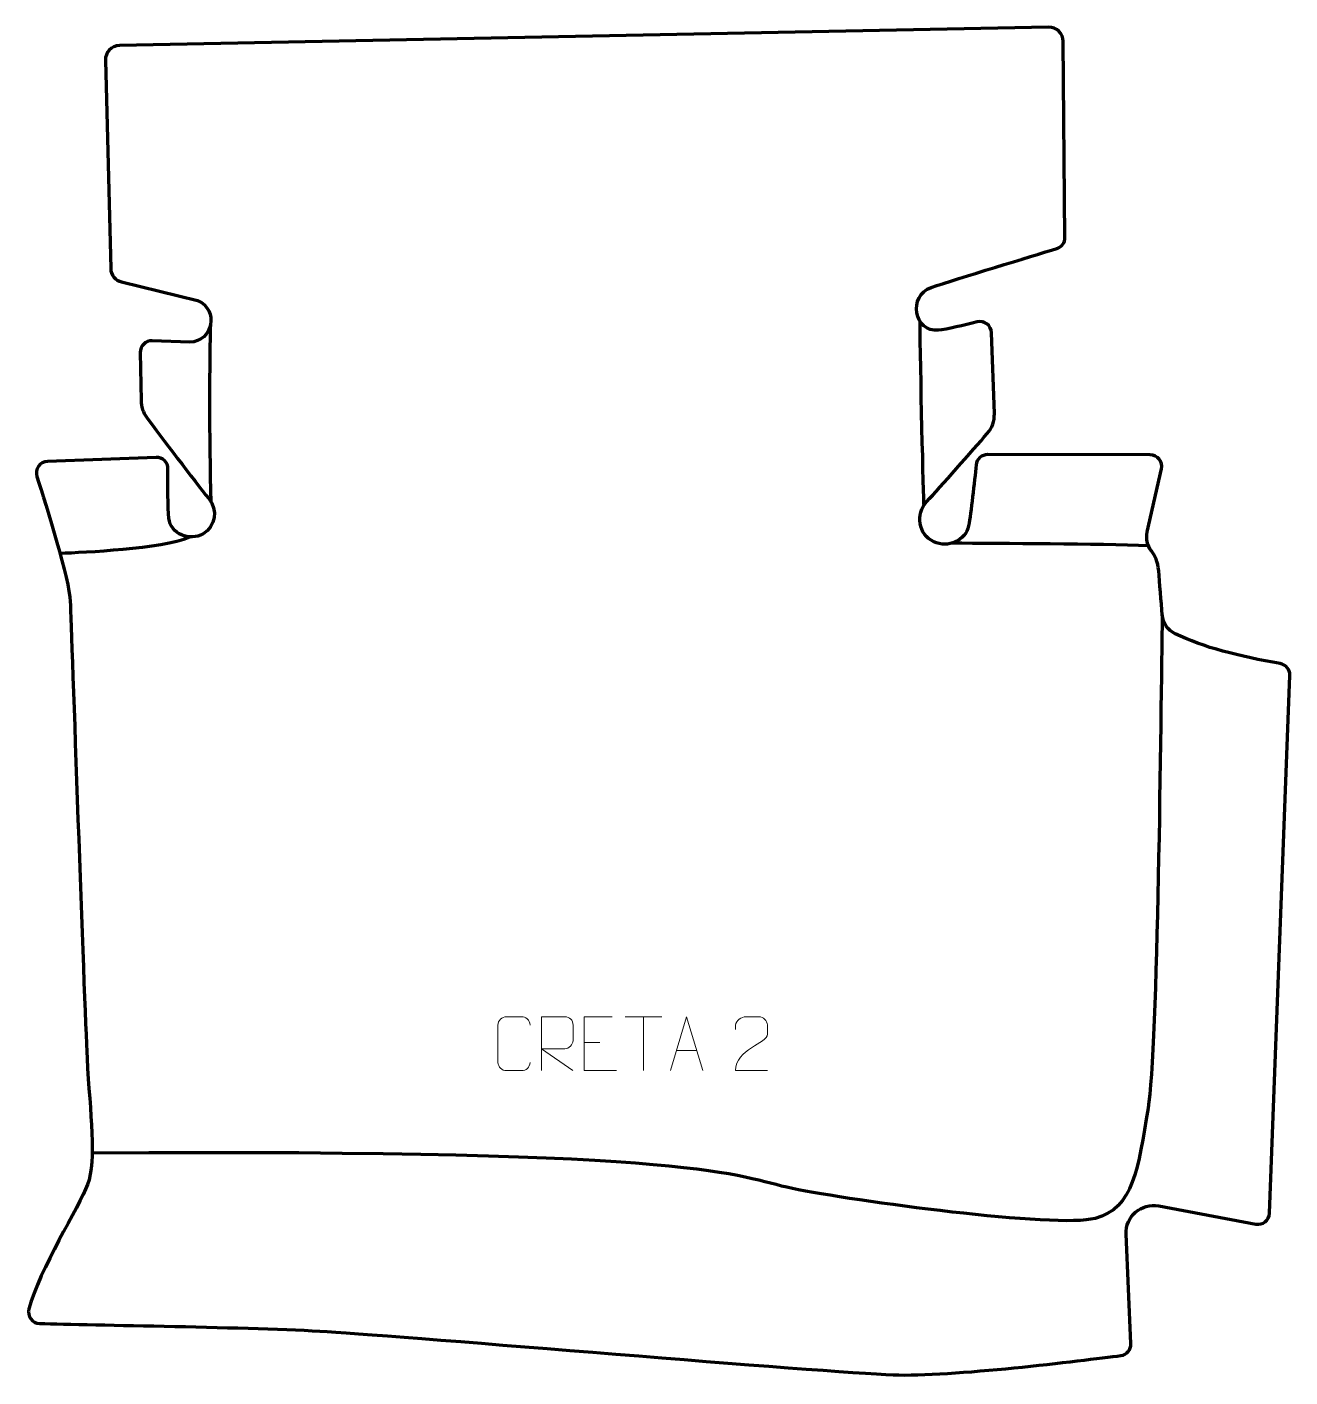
# Model space of a CAD drawing. Header units: millimetres. Extents: x -294 to 291, y -320 to 305.
import ezdxf

# ---------------------------------------------------------------- set-up
doc = ezdxf.new("R2010")
doc.units = ezdxf.units.MM
doc.header["$MEASUREMENT"] = 0
doc.layers.add('layer 1', color=7, linetype='Continuous')
doc.layers.add('layer 2', color=7, linetype='Continuous')

msp = doc.modelspace()

# ---------------------------------------------------------------- linework, layer by layer
at = {"layer": 'layer 1', "color": 230, "lineweight": 200}
msp.add_open_spline([(-287.6995, -295.5471), (-291.1337, -295.4371), (-293.5514, -292.1621), (-292.6854, -288.8368), (-292.6854, -288.8368), (-287.9149, -270.5175), (-269.326, -241.4036), (-265.505, -231.2115), (-265.505, -231.2115), (-261.1953, -219.7144), (-264.3957, -198.784), (-265.7336, -172.6224), (-265.7336, -172.6224), (-267.0715, -146.4609), (-273.0001, 25.5524), (-273.5298, 38.7589), (-273.5298, 38.7589), (-273.941, 49.0149), (-284.346, 82.353), (-288.9753, 96.7388), (-288.9753, 96.7388), (-290.0594, 100.1078), (-287.6269, 103.5783), (-284.09, 103.7094), (-284.09, 103.7094), (-284.09, 103.7094), (-233.8053, 105.5717), (-233.8053, 105.5717), (-233.8053, 105.5717), (-230.7646, 105.6844), (-228.2448, 103.2393), (-228.2686, 100.1964), (-228.2686, 100.1964), (-228.322, 93.3669), (-228.3235, 82.1283), (-227.8339, 77.3685), (-227.8339, 77.3685), (-227.0806, 70.0418), (-218.2961, 66.4719), (-211.9484, 70.2073), (-211.9484, 70.2073), (-206.1664, 73.6104), (-205.1066, 81.2854), (-209.3662, 86.4692), (-209.3662, 86.4692), (-215.8812, 94.3989), (-231.8344, 115.669), (-238.0983, 124.0529), (-238.0983, 124.0529), (-239.7802, 126.3033), (-240.707, 129.0249), (-240.7502, 131.8339), (-240.7502, 131.8339), (-240.7502, 131.8339), (-241.0942, 154.1348), (-241.0942, 154.1348), (-241.0942, 154.1348), (-241.1414, 157.1933), (-238.6149, 159.6662), (-235.5581, 159.5532), (-235.5581, 159.5532), (-235.5581, 159.5532), (-218.1913, 158.9117), (-218.1913, 158.9117), (-218.1913, 158.9117), (-207.3957, 159.1511), (-204.5755, 173.9544), (-214.5263, 178.1464), (-214.5263, 178.1464), (-214.5263, 178.1464), (-249.7121, 186.7857), (-249.7121, 186.7857), (-249.7121, 186.7857), (-252.6344, 187.5035), (-254.7152, 190.0875), (-254.7927, 193.0959), (-254.7927, 193.0959), (-254.7927, 193.0959), (-257.2686, 289.4002), (-257.2686, 289.4002), (-257.2686, 289.4002), (-257.3638, 293.1004), (-254.4298, 296.1716), (-250.7292, 296.2448), (-250.7292, 296.2448), (-250.7292, 296.2448), (179.5817, 304.7918), (179.5817, 304.7918), (179.5817, 304.7918), (183.2968, 304.8658), (186.357, 301.8907), (186.3881, 298.1748), (186.3881, 298.1748), (186.3881, 298.1748), (187.1495, 207.4385), (187.1495, 207.4385), (187.1495, 207.4385), (187.1694, 205.0678), (185.6243, 202.9679), (183.3548, 202.2828), (183.3548, 202.2828), (171.8935, 198.8219), (137.8652, 188.508), (125.1616, 184.2237), (125.1616, 184.2237), (114.4227, 180.6022), (117.2609, 163.2682), (128.533, 164.4441), (128.533, 164.4441), (132.3377, 164.8414), (140.6354, 166.8031), (146.48, 168.2601), (146.48, 168.2601), (149.7726, 169.0811), (152.9832, 166.6606), (153.1039, 163.2688), (153.1039, 163.2688), (153.1039, 163.2688), (154.4411, 125.8082), (154.4411, 125.8082), (154.4411, 125.8082), (154.5618, 122.4238), (153.3925, 119.121), (151.1685, 116.5671), (151.1685, 116.5671), (144.3751, 108.766), (129.4181, 91.657), (123.2293, 85.1099), (123.2293, 85.1099), (117.719, 79.2805), (119.1933, 69.8686), (126.4548, 66.461), (126.4548, 66.461), (126.4548, 66.461), (126.4552, 66.461), (126.4552, 66.461), (126.4552, 66.461), (132.9334, 63.4209), (141.1061, 66.824), (142.4902, 73.845), (142.4902, 73.845), (143.6543, 79.7489), (145.2241, 94.4062), (146.0023, 102.0453), (146.0023, 102.0453), (146.2796, 104.7737), (148.5794, 106.8448), (151.3221, 106.8405), (151.3221, 106.8405), (151.3221, 106.8405), (226.6137, 106.723), (226.6137, 106.723), (226.6137, 106.723), (230.031, 106.7182), (232.5639, 103.5486), (231.815, 100.2143), (231.815, 100.2143), (231.815, 100.2143), (225.264, 71.0417), (225.264, 71.0417), (225.264, 71.0417), (224.5768, 67.983), (225.261, 64.7739), (227.1561, 62.2766), (227.1561, 62.2766), (228.682, 60.2651), (230.2497, 57.2344), (230.5579, 53.0659), (230.5579, 53.0659), (230.9601, 47.6231), (231.7148, 38.4963), (232.2103, 32.5786), (232.2103, 32.5786), (232.5238, 28.8362), (234.782, 25.5442), (238.1507, 23.8833), (238.1507, 23.8833), (251.0556, 17.5202), (268.1411, 13.352), (286.8516, 10.0365), (286.8516, 10.0365), (289.4804, 9.5707), (291.3675, 7.2438), (291.2667, 4.576), (291.2667, 4.576), (291.2667, 4.576), (281.8446, -244.4715), (281.8446, -244.4715), (281.8446, -244.4715), (281.7211, -247.7316), (278.7284, -250.1198), (275.5223, -249.5169), (275.5223, -249.5169), (275.5223, -249.5169), (230.6472, -241.0793), (230.6472, -241.0793), (230.6472, -241.0793), (222.5242, -239.5521), (215.0982, -245.9934), (215.4629, -254.2509), (215.4629, -254.2509), (215.4629, -254.2509), (217.6955, -304.854), (217.6955, -304.854), (217.6955, -304.854), (217.8174, -307.6238), (215.8027, -310.0262), (213.0535, -310.384), (213.0535, -310.384), (195.3655, -312.6854), (134.0515, -320.3322), (107.5922, -319.3322), (107.5922, -319.3322), (76.4989, -318.1573), (-116.3682, -301.6012), (-154.5916, -299.2661), (-154.5916, -299.2661), (-188.745, -297.1799), (-264.0922, -296.3027), (-287.6995, -295.5471)], degree=3, knots=[0, 0, 0, 0, 0.01785714, 0.01785714, 0.01785714, 0.01785714, 0.03571429, 0.03571429, 0.03571429, 0.03571429, 0.05357143, 0.05357143, 0.05357143, 0.05357143, 0.07142857, 0.07142857, 0.07142857, 0.07142857, 0.08928571, 0.08928571, 0.08928571, 0.08928571, 0.10714286, 0.10714286, 0.10714286, 0.10714286, 0.125, 0.125, 0.125, 0.125, 0.14285714, 0.14285714, 0.14285714, 0.14285714, 0.16071429, 0.16071429, 0.16071429, 0.16071429, 0.17857143, 0.17857143, 0.17857143, 0.17857143, 0.19642857, 0.19642857, 0.19642857, 0.19642857, 0.21428571, 0.21428571, 0.21428571, 0.21428571, 0.23214286, 0.23214286, 0.23214286, 0.23214286, 0.25, 0.25, 0.25, 0.25, 0.26785714, 0.26785714, 0.26785714, 0.26785714, 0.28571429, 0.28571429, 0.28571429, 0.28571429, 0.30357143, 0.30357143, 0.30357143, 0.30357143, 0.32142857, 0.32142857, 0.32142857, 0.32142857, 0.33928571, 0.33928571, 0.33928571, 0.33928571, 0.35714286, 0.35714286, 0.35714286, 0.35714286, 0.375, 0.375, 0.375, 0.375, 0.39285714, 0.39285714, 0.39285714, 0.39285714, 0.41071429, 0.41071429, 0.41071429, 0.41071429, 0.42857143, 0.42857143, 0.42857143, 0.42857143, 0.44642857, 0.44642857, 0.44642857, 0.44642857, 0.46428571, 0.46428571, 0.46428571, 0.46428571, 0.48214286, 0.48214286, 0.48214286, 0.48214286, 0.5, 0.5, 0.5, 0.5, 0.51785714, 0.51785714, 0.51785714, 0.51785714, 0.53571429, 0.53571429, 0.53571429, 0.53571429, 0.55357143, 0.55357143, 0.55357143, 0.55357143, 0.57142857, 0.57142857, 0.57142857, 0.57142857, 0.58928571, 0.58928571, 0.58928571, 0.58928571, 0.60714286, 0.60714286, 0.60714286, 0.60714286, 0.625, 0.625, 0.625, 0.625, 0.64285714, 0.64285714, 0.64285714, 0.64285714, 0.66071429, 0.66071429, 0.66071429, 0.66071429, 0.67857143, 0.67857143, 0.67857143, 0.67857143, 0.69642857, 0.69642857, 0.69642857, 0.69642857, 0.71428571, 0.71428571, 0.71428571, 0.71428571, 0.73214286, 0.73214286, 0.73214286, 0.73214286, 0.75, 0.75, 0.75, 0.75, 0.76785714, 0.76785714, 0.76785714, 0.76785714, 0.78571429, 0.78571429, 0.78571429, 0.78571429, 0.80357143, 0.80357143, 0.80357143, 0.80357143, 0.82142857, 0.82142857, 0.82142857, 0.82142857, 0.83928571, 0.83928571, 0.83928571, 0.83928571, 0.85714286, 0.85714286, 0.85714286, 0.85714286, 0.875, 0.875, 0.875, 0.875, 0.89285714, 0.89285714, 0.89285714, 0.89285714, 0.91071429, 0.91071429, 0.91071429, 0.91071429, 0.92857143, 0.92857143, 0.92857143, 0.92857143, 0.94642857, 0.94642857, 0.94642857, 0.94642857, 0.96428571, 0.96428571, 0.96428571, 0.96428571, 1, 1, 1, 1], dxfattribs=at)
at = {"layer": 'layer 1', "color": 250, "lineweight": 9}
for points, knots in [([(-60.5933, -174.6357), (-60.7331, -176.9591), (-62.4103, -178.4387), (-64.558, -178.4495), (-64.558, -178.4495), (-66.8899, -178.4491), (-69.2218, -178.4491), (-71.5533, -178.4495), (-71.5533, -178.4495), (-73.4783, -178.5549), (-75.4504, -176.6704), (-75.4392, -174.6531), (-75.4392, -174.6531), (-75.4388, -168.883), (-75.4388, -163.1133), (-75.4392, -157.344), (-75.4392, -157.344), (-75.435, -155.2059), (-73.6883, -153.4867), (-71.5359, -153.5002), (-71.5359, -153.5002), (-69.2102, -153.5002), (-66.8841, -153.5002), (-64.558, -153.5002), (-64.558, -153.5002), (-62.6114, -153.4647), (-60.62, -154.9562), (-60.5933, -157.3938)], [0, 0, 0, 0, 0.125, 0.125, 0.125, 0.125, 0.25, 0.25, 0.25, 0.25, 0.375, 0.375, 0.375, 0.375, 0.5, 0.5, 0.5, 0.5, 0.625, 0.625, 0.625, 0.625, 0.75, 0.75, 0.75, 0.75, 1, 1, 1, 1]), ([(-55.3483, -178.4534), (-55.3483, -178.4534), (-55.3483, -153.4999), (-55.3483, -153.4999), (-55.3483, -153.4999), (-51.7535, -153.4999), (-48.158, -153.4999), (-44.5628, -153.4999), (-44.5628, -153.4999), (-42.2375, -153.5376), (-40.6802, -155.0276), (-40.6843, -157.394), (-40.6843, -157.394), (-40.6847, -159.4295), (-40.6847, -162.4889), (-40.6843, -164.5249), (-40.6843, -164.5249), (-40.6908, -166.4004), (-42.5031, -168.3422), (-44.5126, -168.3613), (-44.5126, -168.3613), (-44.5126, -168.3613), (-55.3483, -168.3613), (-55.3483, -168.3613), (-55.3483, -168.3613), (-55.3483, -168.3613), (-40.6936, -178.4534), (-40.6936, -178.4534)], [0, 0, 0, 0, 0.125, 0.125, 0.125, 0.125, 0.25, 0.25, 0.25, 0.25, 0.375, 0.375, 0.375, 0.375, 0.5, 0.5, 0.5, 0.5, 0.625, 0.625, 0.625, 0.625, 0.75, 0.75, 0.75, 0.75, 1, 1, 1, 1]), ([(-22.5752, -153.4999), (-22.5752, -153.4999), (-35.4491, -153.4999), (-35.4491, -153.4999), (-35.4491, -153.4999), (-35.4491, -153.4999), (-35.4491, -178.4535), (-35.4491, -178.4535), (-35.4491, -178.4535), (-35.4491, -178.4535), (-20.5833, -178.4535), (-20.5833, -178.4535)], [0, 0, 0, 0, 0.25, 0.25, 0.25, 0.25, 0.5, 0.5, 0.5, 0.5, 1, 1, 1, 1]), ([(4.5133, -178.4534), (4.5133, -178.4534), (11.8843, -153.4999), (11.8843, -153.4999), (11.8843, -153.4999), (11.8843, -153.4999), (19.4542, -178.4534), (19.4542, -178.4534)], [0, 0, 0, 0, 0.33333333, 0.33333333, 0.33333333, 0.33333333, 1, 1, 1, 1]), ([(49.3552, -178.4638), (44.4408, -178.4635), (39.5264, -178.4635), (34.6123, -178.4638), (34.6123, -178.4638), (34.6123, -168.5315), (49.2633, -165.8903), (49.3552, -161.58), (49.3552, -161.58), (49.3549, -160.1559), (49.3549, -158.7322), (49.3552, -157.3089), (49.3552, -157.3089), (49.3383, -155.2318), (47.2155, -153.507), (45.5445, -153.4897), (45.5445, -153.4897), (43.4713, -153.4901), (41.3984, -153.4901), (39.326, -153.4897), (39.326, -153.4897), (37.5039, -153.4732), (34.6792, -155.2653), (34.6123, -157.3589), (34.6123, -157.3589), (34.6123, -157.3589), (34.6123, -159.4137), (34.6123, -159.4137)], [0, 0, 0, 0, 0.125, 0.125, 0.125, 0.125, 0.25, 0.25, 0.25, 0.25, 0.375, 0.375, 0.375, 0.375, 0.5, 0.5, 0.5, 0.5, 0.625, 0.625, 0.625, 0.625, 0.75, 0.75, 0.75, 0.75, 1, 1, 1, 1])]:
    msp.add_open_spline(points, degree=3, knots=knots, dxfattribs=at)
for points in [[(-16.5098, -153.5234), (-16.5098, -153.5234), (0.4774, -153.5234), (0.4774, -153.5234)], [(-8.016, -178.4534), (-8.016, -178.4534), (-8.016, -153.4999), (-8.016, -153.4999)], [(-35.4491, -165.3796), (-35.4491, -165.3796), (-28.281, -165.3796), (-28.281, -165.3796)], [(7.2359, -169.204), (7.2359, -169.204), (16.7316, -169.204), (16.7316, -169.204)]]:
    msp.add_open_spline(points, degree=3, dxfattribs=at)
at = {"layer": 'layer 2', "color": 142, "lineweight": 200}
for points in [[(-208.2433, 84.8342), (-209.147, 114.6536), (-208.8963, 151.3232), (-208.4715, 167.7416)], [(119.9344, 168.7731), (119.946, 147.7475), (121.5718, 86.3442), (121.7372, 83.1857)], [(-278.2731, 61.1674), (-266.9274, 61.7119), (-231.4833, 63.1477), (-218.1684, 68.732)], [(225.8301, 64.5861), (202.5545, 65.5712), (157.887, 65.6034), (134.7517, 65.7951)]]:
    msp.add_open_spline(points, degree=3, dxfattribs=at)
msp.add_open_spline([(232.2105, 32.5786), (231.4635, -13.4868), (230.2114, -168.2122), (225.6176, -195.9055), (225.6176, -195.9055), (221.0235, -223.5989), (218.8828, -242.2409), (201.0923, -246.9249), (201.0923, -246.9249), (183.3016, -251.6094), (88.9996, -238.8554), (60.9686, -233.0474), (60.9686, -233.0474), (32.9382, -227.2395), (25.1862, -214.879), (-263.3506, -216.6252)], degree=3, knots=[0, 0, 0, 0, 0.2, 0.2, 0.2, 0.2, 0.4, 0.4, 0.4, 0.4, 0.6, 0.6, 0.6, 0.6, 1, 1, 1, 1], dxfattribs=at)

doc.saveas('drawing.dxf')
